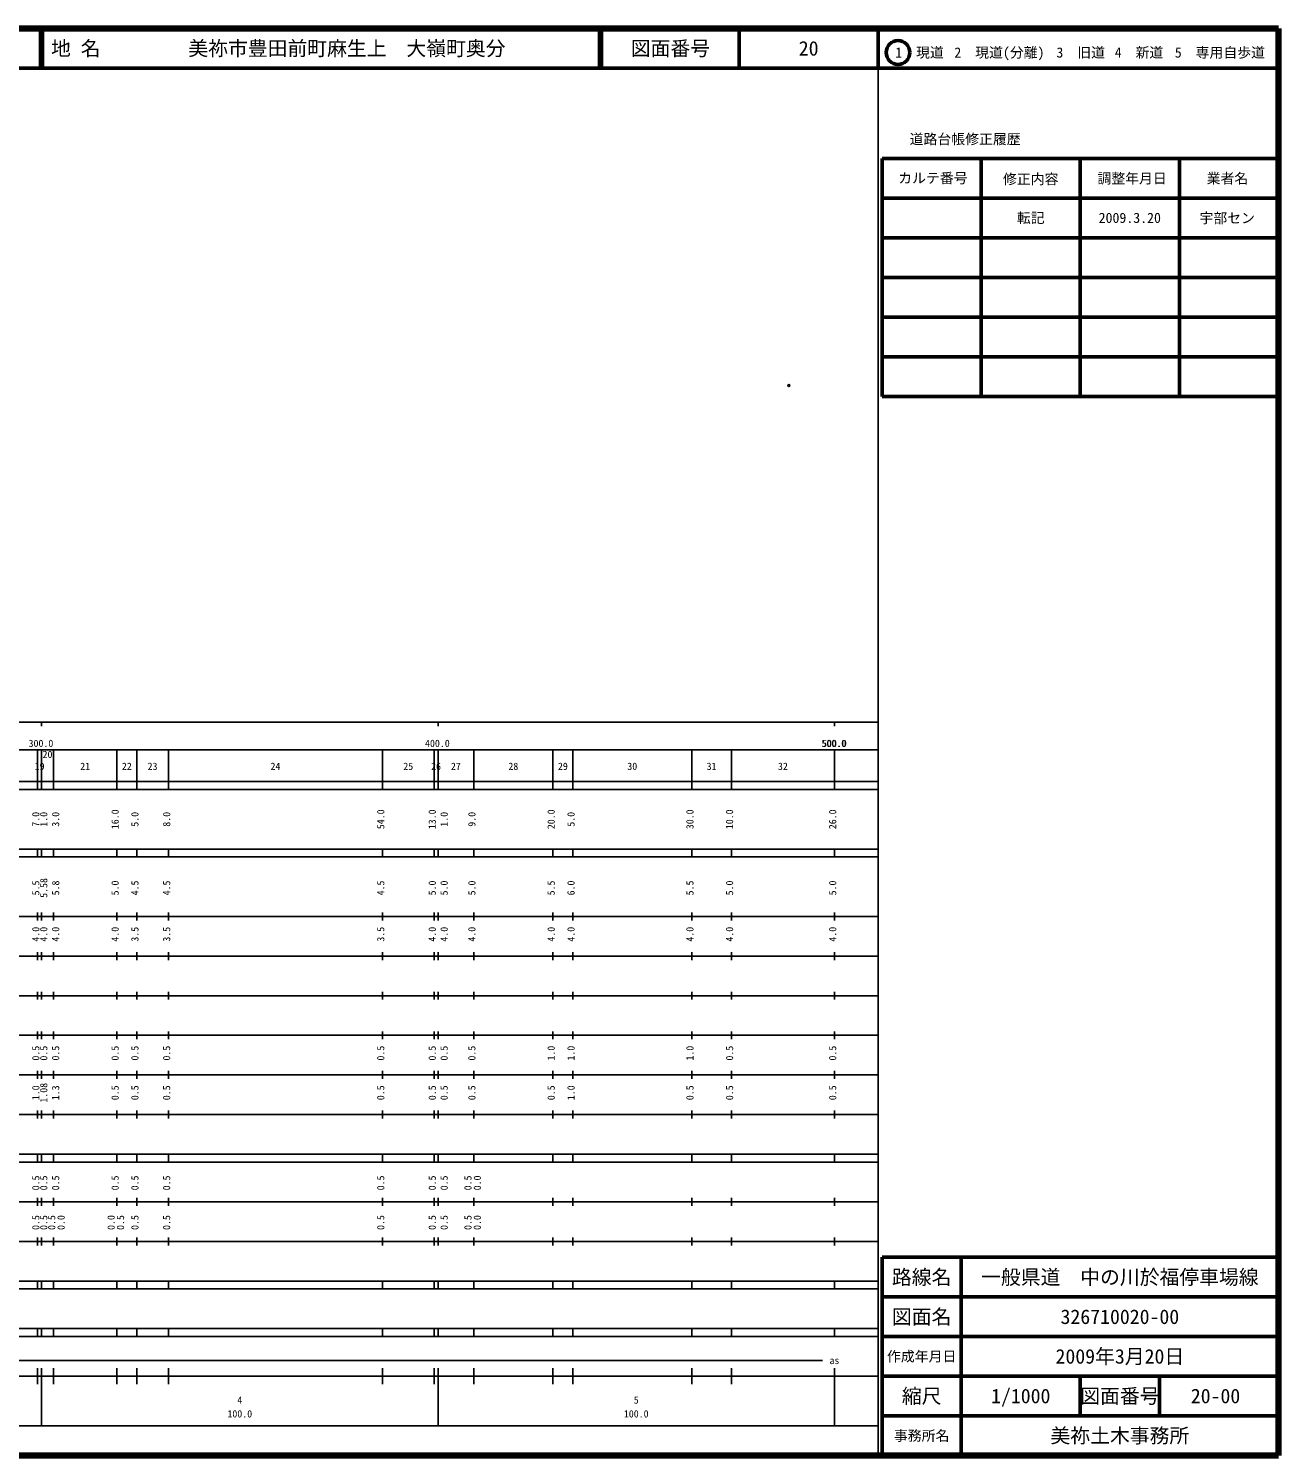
# Model space of a CAD drawing. Units: millimetres on the paper. Extents: x 40 to 680, y 20 to 380.
# Drawn here: x 364.7 to 680, y 20 to 380 of the extents above; entities that cross this region are included whole.
import ezdxf
from ezdxf.enums import TextEntityAlignment as Align

# ---------------------------------------------------------------- set-up
doc = ezdxf.new("R2010")
doc.units = ezdxf.units.MM
doc.header["$PDMODE"] = 32
doc.header["$PDSIZE"] = 0.5
doc.layers.add('M-OTRS', color=6, linetype='Continuous')
doc.layers.add('M-TTL-TXT', color=7, linetype='Continuous')
for name, color, linetype, lineweight in [('M-TTL', 2, 'Continuous', 140), ('M-TTL-BAND', 7, 'Continuous', 25), ('M-TTL-FRAM', 2, 'Continuous', 50), ('M-TTL-LINE', 7, 'Continuous', 50)]:
    doc.layers.add(name, color=color, linetype=linetype, lineweight=lineweight)
doc.styles.add('ＭＳ ゴシック', font='')
doc.styles.get('ＭＳ ゴシック').set_extended_font_data('MS Gothic')

msp = doc.modelspace()

# ---------------------------------------------------------------- linework, layer by layer
at = {"layer": 'M-OTRS'}
msp.add_point((556.516, 289.926), dxfattribs=at)
at = {"layer": 'M-TTL'}
for p, q in [((680, 380), (40, 380)), ((680, 20), (680, 380)), ((40, 20), (680, 20))]:
    msp.add_line(p, q, dxfattribs=at)
at = {"layer": 'M-TTL-BAND'}
for p, q in [((579, 20), (579, 370)), ((40, 205), (579, 205)), ((368, 205), (368, 204)), ((468, 205), (468, 204)), ((568, 205), (568, 204)), ((68, 198), (579, 198)), ((367, 188), (367, 198)), ((368, 188), (368, 198)), ((371, 188), (371, 198)), ((387, 188), (387, 198)), ((392, 188), (392, 198)), ((400, 188), (400, 198)), ((454, 188), (454, 198)), ((467, 188), (467, 198)), ((468, 188), (468, 198)), ((477, 188), (477, 198)), ((497, 188), (497, 198)), ((502, 188), (502, 198)), ((532, 188), (532, 198)), ((542, 188), (542, 198)), ((568, 188), (568, 198)), ((40, 190), (579, 190)), ((40, 188), (579, 188)), ((40, 173), (579, 173)), ((367, 171), (367, 173)), ((368, 171), (368, 173)), ((371, 171), (371, 173)), ((387, 171), (387, 173)), ((392, 171), (392, 173)), ((400, 171), (400, 173)), ((454, 171), (454, 173)), ((467, 171), (467, 173)), ((468, 171), (468, 173)), ((477, 171), (477, 173)), ((497, 171), (497, 173)), ((502, 171), (502, 173)), ((532, 171), (532, 173)), ((542, 171), (542, 173)), ((568, 171), (568, 173)), ((40, 171), (579, 171)), ((40, 156), (579, 156)), ((367, 155), (367, 157)), ((368, 155), (368, 157)), ((371, 155), (371, 157)), ((387, 155), (387, 157)), ((392, 155), (392, 157)), ((400, 155), (400, 157)), ((454, 155), (454, 157)), ((467, 155), (467, 157)), ((468, 155), (468, 157)), ((477, 155), (477, 157)), ((497, 155), (497, 157)), ((502, 155), (502, 157)), ((532, 155), (532, 157)), ((542, 155), (542, 157)), ((568, 155), (568, 157)), ((46, 146), (579, 146)), ((367, 145), (367, 147)), ((368, 145), (368, 147)), ((371, 145), (371, 147)), ((387, 145), (387, 147)), ((392, 145), (392, 147)), ((400, 145), (400, 147)), ((454, 145), (454, 147)), ((467, 145), (467, 147)), ((468, 145), (468, 147)), ((477, 145), (477, 147)), ((497, 145), (497, 147)), ((502, 145), (502, 147)), ((532, 145), (532, 147)), ((542, 145), (542, 147)), ((568, 145), (568, 147)), ((367, 135), (367, 137)), ((368, 135), (368, 137)), ((371, 135), (371, 137)), ((387, 135), (387, 137)), ((392, 135), (392, 137)), ((400, 135), (400, 137)), ((454, 135), (454, 137)), ((467, 135), (467, 137)), ((468, 135), (468, 137)), ((477, 135), (477, 137)), ((497, 135), (497, 137)), ((502, 135), (502, 137)), ((532, 135), (532, 137)), ((542, 135), (542, 137)), ((568, 135), (568, 137)), ((52, 136), (579, 136)), ((46, 126), (579, 126)), ((367, 125), (367, 127)), ((368, 125), (368, 127)), ((371, 125), (371, 127)), ((387, 125), (387, 127)), ((392, 125), (392, 127)), ((400, 125), (400, 127)), ((454, 125), (454, 127)), ((467, 125), (467, 127)), ((468, 125), (468, 127)), ((477, 125), (477, 127)), ((497, 125), (497, 127)), ((502, 125), (502, 127)), ((532, 125), (532, 127)), ((542, 125), (542, 127)), ((568, 125), (568, 127)), ((52, 116), (579, 116)), ((367, 115), (367, 117)), ((368, 115), (368, 117)), ((371, 115), (371, 117)), ((387, 115), (387, 117)), ((392, 115), (392, 117)), ((400, 115), (400, 117)), ((454, 115), (454, 117)), ((467, 115), (467, 117)), ((468, 115), (468, 117)), ((477, 115), (477, 117)), ((497, 115), (497, 117)), ((502, 115), (502, 117)), ((532, 115), (532, 117)), ((542, 115), (542, 117)), ((568, 115), (568, 117)), ((46, 106), (579, 106)), ((367, 105), (367, 107)), ((368, 105), (368, 107)), ((371, 105), (371, 107)), ((387, 105), (387, 107)), ((392, 105), (392, 107)), ((400, 105), (400, 107)), ((454, 105), (454, 107)), ((467, 105), (467, 107)), ((468, 105), (468, 107)), ((477, 105), (477, 107)), ((497, 105), (497, 107)), ((502, 105), (502, 107)), ((532, 105), (532, 107)), ((542, 105), (542, 107)), ((568, 105), (568, 107)), ((40, 96), (579, 96)), ((40, 94), (579, 94)), ((367, 94), (367, 96)), ((368, 94), (368, 96)), ((371, 94), (371, 96)), ((387, 94), (387, 96)), ((392, 94), (392, 96)), ((400, 94), (400, 96)), ((454, 94), (454, 96)), ((467, 94), (467, 96)), ((468, 94), (468, 96)), ((477, 94), (477, 96)), ((497, 94), (497, 96)), ((502, 94), (502, 96)), ((532, 94), (532, 96)), ((542, 94), (542, 96)), ((568, 94), (568, 96)), ((49, 84), (579, 84)), ((367, 83), (367, 85)), ((368, 83), (368, 85)), ((371, 83), (371, 85)), ((387, 83), (387, 85)), ((392, 83), (392, 85)), ((400, 83), (400, 85)), ((454, 83), (454, 85)), ((467, 83), (467, 85)), ((468, 83), (468, 85)), ((477, 83), (477, 85)), ((497, 83), (497, 85)), ((502, 83), (502, 85)), ((532, 83), (532, 85)), ((542, 83), (542, 85)), ((568, 83), (568, 85)), ((40, 74), (579, 74)), ((367, 73), (367, 75)), ((368, 73), (368, 75)), ((371, 73), (371, 75)), ((387, 73), (387, 75)), ((392, 73), (392, 75)), ((400, 73), (400, 75)), ((454, 73), (454, 75)), ((467, 73), (467, 75)), ((468, 73), (468, 75)), ((477, 73), (477, 75)), ((497, 73), (497, 75)), ((502, 73), (502, 75)), ((532, 73), (532, 75)), ((542, 73), (542, 75)), ((568, 73), (568, 75)), ((40, 64), (579, 64)), ((40, 62), (579, 62)), ((367, 62), (367, 64)), ((368, 62), (368, 64)), ((371, 62), (371, 64)), ((387, 62), (387, 64)), ((392, 62), (392, 64)), ((400, 62), (400, 64)), ((454, 62), (454, 64)), ((467, 62), (467, 64)), ((468, 62), (468, 64)), ((477, 62), (477, 64)), ((497, 62), (497, 64)), ((502, 62), (502, 64)), ((532, 62), (532, 64)), ((542, 62), (542, 64)), ((568, 62), (568, 64)), ((40, 52), (579, 52)), ((367, 50), (367, 52)), ((368, 50), (368, 52)), ((371, 50), (371, 52)), ((387, 50), (387, 52)), ((392, 50), (392, 52)), ((400, 50), (400, 52)), ((454, 50), (454, 52)), ((467, 50), (467, 52)), ((468, 50), (468, 52)), ((477, 50), (477, 52)), ((497, 50), (497, 52)), ((502, 50), (502, 52)), ((532, 50), (532, 52)), ((542, 50), (542, 52)), ((568, 50), (568, 52)), ((40, 50), (579, 50)), ((71, 44), (565, 44)), ((40, 40), (579, 40)), ((367, 38), (367, 42)), ((368, 27.5), (368, 42)), ((371, 38), (371, 42)), ((387, 38), (387, 42)), ((392, 38), (392, 42)), ((400, 38), (400, 42)), ((454, 38), (454, 42)), ((467, 38), (467, 42)), ((468, 27.5), (468, 42)), ((477, 38), (477, 42)), ((497, 38), (497, 42)), ((502, 38), (502, 42)), ((532, 38), (532, 42)), ((542, 38), (542, 42)), ((568, 27.5), (568, 42)), ((68, 27.5), (579, 27.5))]:
    msp.add_line(p, q, dxfattribs=at)
at = {"layer": 'M-TTL-FRAM'}
for p, q in [((580, 347.197), (580, 287.197)), ((580, 347.197), (680, 347.197)), ((580, 287.197), (680, 287.197)), ((680, 70), (580, 70)), ((580, 70), (580, 20))]:
    msp.add_line(p, q, dxfattribs=at)
at = {"layer": 'M-TTL-LINE'}
for p, q in [((367.75, 380), (367.75, 370)), ((368.25, 380), (368.25, 370)), ((508.747, 380), (508.747, 370)), ((509.247, 380), (509.247, 370)), ((543.997, 380), (543.997, 370)), ((579, 380), (579, 370)), ((40, 370), (680, 370)), ((605, 347.197), (605, 287.197)), ((630, 347.197), (630, 287.197)), ((655, 347.197), (655, 287.197)), ((580, 337.197), (680, 337.197)), ((580, 327.197), (680, 327.197)), ((580, 317.197), (680, 317.197)), ((580, 307.197), (680, 307.197)), ((580, 297.197), (680, 297.197)), ((600, 70), (600, 20)), ((680, 60), (580, 60)), ((680, 50), (580, 50)), ((680, 40), (580, 40)), ((630, 40), (630, 30)), ((650, 40), (650, 30)), ((680, 30), (580, 30))]:
    msp.add_line(p, q, dxfattribs=at)
msp.add_circle((584.031, 373.958), 3, dxfattribs=at)

# ---------------------------------------------------------------- texts
at = {"layer": 'M-TTL-BAND', "style": 'ＭＳ ゴシック'}
for s, p in [('300.0', (367.844, 198.195)), ('400.0', (467.844, 198.195)), ('500.0', (567.844, 198.195)), ('500.0', (568, 198.195)), ('19', (367.5, 192.405)), ('20', (369.5, 195.405)), ('21', (379, 192.405)), ('22', (389.5, 192.405)), ('23', (396, 192.405)), ('24', (427, 192.405)), ('25', (460.5, 192.405)), ('26', (467.5, 192.405)), ('27', (472.5, 192.405)), ('28', (487, 192.405)), ('29', (499.5, 192.405)), ('30', (517, 192.405)), ('31', (537, 192.405)), ('32', (555, 192.405)), ('as', (568, 42.5)), ('4', (418, 32.523)), ('5', (518, 32.523)), ('100.0', (418, 29.033)), ('100.0', (518, 29.033))]:
    msp.add_text(s, height=1.833, dxfattribs=at).set_placement(p, align=Align.BOTTOM_CENTER)
for s, p in [('7.0', (368, 180.5)), ('1.0', (370, 180.5)), ('3.0', (373, 180.5)), ('16.0', (388, 180.5)), ('5.0', (393, 180.5)), ('8.0', (401, 180.5)), ('54.0', (455, 180.5)), ('13.0', (468, 180.5)), ('1.0', (471, 180.5)), ('9.0', (478, 180.5)), ('20.0', (498, 180.5)), ('5.0', (503, 180.5)), ('30.0', (533, 180.5)), ('10.0', (543, 180.5)), ('26.0', (569, 180.5)), ('5.5', (368, 163.174)), ('5.58', (370, 163.174)), ('5.8', (373, 163.174)), ('5.0', (388, 163.174)), ('4.5', (393, 163.174)), ('4.5', (401, 163.174)), ('4.5', (455, 163.174)), ('5.0', (468, 163.174)), ('5.0', (471, 163.174)), ('5.0', (478, 163.174)), ('5.5', (498, 163.174)), ('6.0', (503, 163.174)), ('5.5', (533, 163.174)), ('5.0', (543, 163.174)), ('5.0', (569, 163.174)), ('4.0', (368, 151.5)), ('4.0', (370, 151.5)), ('4.0', (373, 151.5)), ('4.0', (388, 151.5)), ('3.5', (393, 151.5)), ('3.5', (401, 151.5)), ('3.5', (455, 151.5)), ('4.0', (468, 151.5)), ('4.0', (471, 151.5)), ('4.0', (478, 151.5)), ('4.0', (498, 151.5)), ('4.0', (503, 151.5)), ('4.0', (533, 151.5)), ('4.0', (543, 151.5)), ('4.0', (569, 151.5)), ('0.5', (368, 121.5)), ('0.5', (370, 121.5)), ('0.5', (373, 121.5)), ('0.5', (388, 121.5)), ('0.5', (393, 121.5)), ('0.5', (401, 121.5)), ('0.5', (455, 121.5)), ('0.5', (468, 121.5)), ('0.5', (471, 121.5)), ('0.5', (478, 121.5)), ('1.0', (498, 121.5)), ('1.0', (503, 121.5)), ('1.0', (533, 121.5)), ('0.5', (543, 121.5)), ('0.5', (569, 121.5)), ('1.0', (368, 111.5)), ('1.08', (370, 111.5)), ('1.3', (373, 111.5)), ('0.5', (388, 111.5)), ('0.5', (393, 111.5)), ('0.5', (401, 111.5)), ('0.5', (455, 111.5)), ('0.5', (468, 111.5)), ('0.5', (471, 111.5)), ('0.5', (478, 111.5)), ('0.5', (498, 111.5)), ('1.0', (503, 111.5)), ('0.5', (533, 111.5)), ('0.5', (543, 111.5)), ('0.5', (569, 111.5)), ('0.5', (368, 88.764)), ('0.5', (370, 88.764)), ('0.5', (373, 88.764)), ('0.5', (388, 88.764)), ('0.5', (393, 88.764)), ('0.5', (401, 88.764)), ('0.5', (455, 88.764)), ('0.5', (468, 88.764)), ('0.5', (471, 88.764)), ('0.5', (477, 88.764)), ('0.0', (479.37, 88.764)), ('0.5', (368, 78.764)), ('0.5', (370, 78.764)), ('0.5', (372, 78.764)), ('0.0', (374.37, 78.764)), ('0.0', (387, 78.764)), ('0.5', (389.37, 78.764)), ('0.5', (393, 78.764)), ('0.5', (401, 78.764)), ('0.5', (455, 78.764)), ('0.5', (468, 78.764)), ('0.5', (471, 78.764)), ('0.5', (477, 78.764)), ('0.0', (479.37, 78.764))]:
    msp.add_text(s, height=1.833, rotation=90, dxfattribs=at).set_placement(p, align=Align.BOTTOM_CENTER)
at = {"layer": 'M-TTL-TXT', "style": 'ＭＳ ゴシック'}
for s, p in [('地 名', (370.38, 375)), ('美祢市豊田前町麻生上\u3000大嶺町奥分', (405.024, 375))]:
    msp.add_text(s, height=3.666, dxfattribs=at).set_placement(p, align=Align.MIDDLE_LEFT)
for s, height, p in [('図面番号', 3.666, (526.622, 375)), ('20', 3.666, (561.497, 375)), ('1\u3000現道', 2.566, (589.448, 373.958)), ('2\u3000現道(分離)', 2.566, (609.619, 373.958)), ('3\u3000旧道', 2.566, (630.121, 373.958)), ('4\u3000新道', 2.566, (644.824, 373.958)), ('5\u3000専用自歩道', 2.566, (665.228, 373.958)), ('道路台帳修正履歴', 2.566, (600.968, 352.113)), ('カルテ番号', 2.566, (592.839, 342.277)), ('修正内容', 2.566, (617.509, 342.023)), ('調整年月日', 2.566, (643.089, 342.197)), ('業者名', 2.566, (667.134, 342.197)), ('転記', 2.566, (617.5, 332.245)), ('2009.3.20', 2.566, (642.5, 332.245)), ('宇部セン', 2.566, (667.077, 332.189)), ('路線名', 3.666, (590, 65)), ('路線名', 3.666, (590, 65)), ('一般県道\u3000中の川於福停車場線', 3.666, (640, 65)), ('図面名', 3.666, (590, 55)), ('図面名', 3.666, (590, 55)), ('326710020-00', 3.666, (640, 55)), ('2009年3月20日', 3.666, (640, 45)), ('作成年月日', 2.566, (590, 45)), ('作成年月日', 2.566, (590, 45)), ('縮尺', 3.666, (590, 35)), ('縮尺', 3.666, (590, 35)), ('1/1000', 3.666, (615, 35)), ('図面番号', 3.666, (640, 35)), ('図面番号', 3.666, (640, 35)), ('20-00', 3.666, (664.125, 35)), ('事務所名', 2.566, (590, 25)), ('事務所名', 2.566, (590, 25)), ('美祢土木事務所', 3.666, (640, 25))]:
    msp.add_text(s, height=height, dxfattribs=at).set_placement(p, align=Align.MIDDLE_CENTER)

doc.saveas('drawing.dxf')
